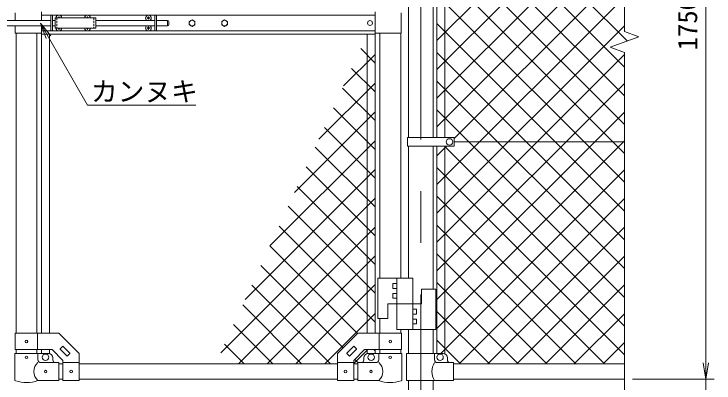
# Model space of a CAD drawing. Units: millimetres, scale not verified. Extents: x -4200 to 4200, y -2970 to 2970.
# Drawn here: x 1485 to 3204, y -648 to 259 of the extents above; entities that cross this region are included whole.
import ezdxf
from ezdxf.enums import TextEntityAlignment as Align

# ---------------------------------------------------------------- set-up
doc = ezdxf.new("R2010")
doc.units = ezdxf.units.MM
doc.header["$LTSCALE"] = 20
doc.linetypes.add('USER1', pattern=[50.8, 31.75, -6.35, 6.35, -6.35])
doc.linetypes.add('USER2', pattern=[0.375, 0.25, -0.125])
for name, color, linetype, lineweight in [('0-0_D-STR-TXT', 7, 'Continuous', 9), ('0-4_D-BMK', 2, 'USER1', 13), ('0-5_D-STR1', 1, 'Continuous', 18), ('0-8_D-STR3', 3, 'Continuous', 13), ('0-9_D-STR-DIM', 7, 'Continuous', 9), ('0-A_0', 7, 'Continuous', 9), ('0-B_D-STR2', 7, 'Continuous', 9)]:
    doc.layers.add(name, color=color, linetype=linetype, lineweight=lineweight)
doc.styles.add('ＭＳ ゴシック', font='')
doc.styles.get('ＭＳ ゴシック').set_extended_font_data('MS Gothic')

# ---------------------------------------------------------------- blocks, each defined once
blk = doc.blocks.new('_Open')
at = {"layer": '0-A_0'}
blk.add_line((-20, 3.33), (0, 0), dxfattribs=at)
blk.add_lwpolyline([(-20, -3.33), (0, 0), (-20, 0)], dxfattribs=at)
blk = doc.blocks.new('MLeader6')
at = {"layer": '0-0_D-STR-TXT'}
blk.add_line((1563.55, 198.04), (1549.33, 236.02), dxfattribs=at)
for points in [[(1575.1, 204.71), (1549.33, 236.02), (1569.33, 201.37)], [(1569.33, 201.37), (1665.36, 35.04), (1924.15, 35.04), (1931.35, 35.04)]]:
    blk.add_lwpolyline(points, dxfattribs=at)

msp = doc.modelspace()

# ---------------------------------------------------------------- linework, layer by layer
at = {"layer": '0-4_D-BMK'}
msp.add_line((2484.22, 1601.52), (2484.22, -1068.63), dxfattribs=at)
at = {"layer": '0-5_D-STR1'}
for p, q in [((2453.97, 517.87), (2453.97, -45.13)), ((2514.47, 517.87), (2514.47, -45.13)), ((1489.47, 211.37), (1489.47, -525.63)), ((1540.27, 211.37), (1540.27, -525.63)), ((2383.67, 211.37), (2383.67, -390.23)), ((2434.47, 211.37), (2434.47, -390.23)), ((2453.97, -66.13), (2453.97, -390.23)), ((2514.47, -66.13), (2514.47, -417.23)), ((2383.67, -489.23), (2383.67, -525.63)), ((2434.47, -516.23), (2434.47, -525.63)), ((2453.97, -516.23), (2453.97, -575.63)), ((2514.47, -516.23), (2514.47, -575.63)), ((1489.47, -565.63), (1489.47, -575.63)), ((1540.27, -565.63), (1540.27, -575.63)), ((2383.67, -565.63), (2383.67, -575.63)), ((2434.47, -565.63), (2434.47, -575.63)), ((1594.87, -600.63), (1604.87, -600.63)), ((1644.87, -600.63), (2279.07, -600.63)), ((2319.07, -600.63), (2329.07, -600.63)), ((2564.22, -600.63), (2984.22, -600.63)), ((1594.87, -638.63), (1604.87, -638.63)), ((1644.87, -638.63), (2279.07, -638.63)), ((2319.07, -638.63), (2329.07, -638.63)), ((2453.97, -641.63), (2453.97, -1038.63)), ((2514.47, -641.63), (2514.47, -1038.63)), ((2564.22, -638.63), (2984.22, -638.63))]:
    msp.add_line(p, q, dxfattribs=at)
at = {"layer": '0-8_D-STR3'}
for p, q in [((2523.72, 517.87), (2523.72, -45.13)), ((2542.72, 517.87), (2542.72, -45.13)), ((1487.37, 261.37), (1487.37, 242.87)), ((1551.97, 263.87), (1551.97, 242.87)), ((2371.97, 263.87), (2371.97, 208.87)), ((2436.07, 261.37), (2436.07, 211.37)), ((1393.57, 242.87), (1574.87, 242.87)), ((1551.97, 255.87), (2371.97, 255.87)), ((1574.87, 255.37), (1574.87, 217.37)), ((1574.87, 255.37), (1592.27, 255.37)), ((1579.37, 255.37), (1579.37, 217.37)), ((1579.37, 242.87), (1585.37, 242.87)), ((1585.37, 248.87), (1585.37, 223.87)), ((1585.37, 248.87), (1685.37, 248.87)), ((1593.01, 249.29), (1591.72, 249.26)), ((1591.72, 249.26), (1591.72, 248.87)), ((1594.47, 252.02), (1594.45, 250.72)), ((1594.47, 252.02), (1595.26, 252.02)), ((1595.26, 252.02), (1595.28, 250.72)), ((1597.46, 255.37), (1662.27, 255.37)), ((1663.01, 249.29), (1661.72, 249.26)), ((1661.72, 249.26), (1661.72, 248.87)), ((1664.47, 252.02), (1664.45, 250.72)), ((1664.47, 252.02), (1665.26, 252.02)), ((1665.26, 252.02), (1665.28, 250.72)), ((1666.72, 249.29), (1668.02, 249.26)), ((1667.46, 255.37), (1812.27, 255.37)), ((1668.02, 249.26), (1668.02, 248.87)), ((1685.37, 248.87), (1685.37, 223.87)), ((1685.37, 242.87), (1830.37, 242.87)), ((1813.01, 249.29), (1811.72, 249.26)), ((1811.72, 249.26), (1811.72, 248.87)), ((1814.47, 252.02), (1814.45, 250.72)), ((1814.47, 245.72), (1814.45, 247.01)), ((1815.26, 252.02), (1814.47, 252.02)), ((1815.26, 245.72), (1814.47, 245.72)), ((1815.26, 252.02), (1815.28, 250.72)), ((1815.26, 245.72), (1815.28, 247.01)), ((1816.72, 248.45), (1818.02, 248.47)), ((1817.46, 255.37), (1834.87, 255.37)), ((1818.02, 248.47), (1818.02, 248.87)), ((1830.37, 255.37), (1830.37, 217.37)), ((1834.87, 255.37), (1834.87, 217.37)), ((1834.87, 242.87), (1861.87, 242.87)), ((1861.87, 242.87), (1861.87, 229.87)), ((1393.57, 229.87), (1574.87, 229.87)), ((1487.37, 229.87), (1487.37, 211.37)), ((1551.97, 229.87), (1551.97, 208.87)), ((1579.37, 229.87), (1585.37, 229.87)), ((1585.37, 223.87), (1685.37, 223.87)), ((1591.72, 223.47), (1591.72, 223.87)), ((1598.02, 223.47), (1598.02, 223.87)), ((1661.72, 223.47), (1661.72, 223.87)), ((1668.02, 223.47), (1668.02, 223.87)), ((1685.37, 229.87), (1830.37, 229.87)), ((1813.01, 224.29), (1811.72, 224.26)), ((1811.72, 224.26), (1811.72, 223.87)), ((1814.47, 227.02), (1814.45, 225.72)), ((1815.26, 227.02), (1814.47, 227.02)), ((1815.26, 227.02), (1815.28, 225.72)), ((1816.72, 224.29), (1818.02, 224.26)), ((1818.02, 224.26), (1818.02, 223.87)), ((1818.02, 223.47), (1818.02, 223.87)), ((1834.87, 229.87), (1861.87, 229.87)), ((1864.87, 239.87), (1864.87, 232.87)), ((1551.97, 211.37), (1487.37, 211.37)), ((1551.97, 216.87), (2371.97, 216.87)), ((1551.97, 208.87), (2371.97, 208.87)), ((1552.37, 208.87), (1552.37, -525.63)), ((1571.37, 208.87), (1571.37, -525.63)), ((1574.87, 217.37), (1592.27, 217.37)), ((1593.01, 223.45), (1591.72, 223.47)), ((1594.47, 220.72), (1594.45, 222.01)), ((1594.47, 220.72), (1595.26, 220.72)), ((1595.26, 220.72), (1595.28, 222.01)), ((1596.72, 223.45), (1598.02, 223.47)), ((1597.46, 217.37), (1662.27, 217.37)), ((1663.01, 223.45), (1661.72, 223.47)), ((1664.47, 220.72), (1664.45, 222.01)), ((1664.47, 220.72), (1665.26, 220.72)), ((1665.26, 220.72), (1665.28, 222.01)), ((1666.72, 223.45), (1668.02, 223.47)), ((1667.46, 217.37), (1812.27, 217.37)), ((1814.47, 220.72), (1814.45, 222.01)), ((1815.26, 220.72), (1814.47, 220.72)), ((1815.26, 220.72), (1815.28, 222.01)), ((1816.72, 223.45), (1818.02, 223.47)), ((1817.46, 217.37), (1834.87, 217.37)), ((2352.57, 208.87), (2352.57, -525.63)), ((2371.57, 208.87), (2371.57, -525.63)), ((2371.97, 211.37), (2436.07, 211.37)), ((2451.42, -66.13), (2451.42, -45.13)), ((2566.21, -45.13), (2451.42, -45.13)), ((2566.21, -66.13), (2566.21, -45.13)), ((2566.21, -66.13), (2451.42, -66.13)), ((2523.72, -66.13), (2523.72, -575.63)), ((2542.72, -66.13), (2542.72, -576.27)), ((2566.21, -55.63), (2984.22, -55.63)), ((2463.97, -390.23), (2377.97, -390.23)), ((2377.97, -390.23), (2377.97, -489.23)), ((2424.97, -390.23), (2424.97, -516.23)), ((2463.97, -390.23), (2463.97, -516.23)), ((2415.47, -403.73), (2415.47, -415.73)), ((2424.97, -403.73), (2415.47, -403.73)), ((2424.97, -415.73), (2415.47, -415.73)), ((2415.47, -427.73), (2415.47, -439.73)), ((2424.97, -427.73), (2415.47, -427.73)), ((2520.97, -417.23), (2485.97, -417.23)), ((2485.97, -417.23), (2485.97, -453.23)), ((2520.97, -417.23), (2520.97, -516.23)), ((2424.97, -439.73), (2415.47, -439.73)), ((2485.97, -453.23), (2402.97, -453.23)), ((2402.97, -453.23), (2402.97, -489.23)), ((2463.97, -466.73), (2473.47, -466.73)), ((2463.97, -478.73), (2473.47, -478.73)), ((2473.47, -478.73), (2473.47, -466.73)), ((2402.97, -489.23), (2377.97, -489.23)), ((2463.97, -490.73), (2473.47, -490.73)), ((2473.47, -502.73), (2473.47, -490.73)), ((2463.97, -502.73), (2473.47, -502.73)), ((1487.17, -565.63), (1487.17, -525.63)), ((1542.57, -565.63), (1542.57, -525.63)), ((2381.37, -565.63), (2381.37, -525.63)), ((2520.97, -516.23), (2424.97, -516.23)), ((2436.77, -565.63), (2436.77, -525.63)), ((1487.17, -565.63), (1578.3, -565.63)), ((1552.37, -565.63), (1552.37, -575.63)), ((1571.37, -565.63), (1571.37, -575.75)), ((1578.3, -565.63), (1604.87, -592.2)), ((1598.2, -563.62), (1603.85, -557.97)), ((1598.2, -565.04), (1614.46, -581.3)), ((1605.27, -557.97), (1621.53, -574.23)), ((2318.66, -557.97), (2302.4, -574.23)), ((2325.73, -565.04), (2309.47, -581.3)), ((2345.63, -565.63), (2319.07, -592.2)), ((2325.73, -563.62), (2320.08, -557.97)), ((2436.77, -565.63), (2345.63, -565.63)), ((2352.57, -565.63), (2352.57, -575.75)), ((2371.57, -565.63), (2371.57, -575.63)), ((1486.32, -575.63), (1543.42, -575.63)), ((1486.32, -575.63), (1486.32, -639.33)), ((1543.42, -575.63), (1543.42, -590.63)), ((1543.42, -575.63), (1569.87, -575.63)), ((1615.88, -581.3), (1621.53, -575.64)), ((1644.87, -641.88), (1644.87, -575.63)), ((2279.07, -641.88), (2279.07, -575.63)), ((2308.05, -581.3), (2302.4, -575.64)), ((2380.52, -575.63), (2354.07, -575.63)), ((2437.62, -575.63), (2380.52, -575.63)), ((2380.52, -575.63), (2380.52, -590.63)), ((2437.62, -575.63), (2437.62, -639.33)), ((2448.52, -575.63), (2539.22, -575.63)), ((2448.52, -575.63), (2448.52, -641.63)), ((2517.62, -575.63), (2517.62, -590.63)), ((1594.87, -597.63), (1550.42, -597.63)), ((1579.87, -590.63), (1579.87, -585.63)), ((1594.87, -641.63), (1594.87, -597.63)), ((1604.87, -641.88), (1604.87, -592.2)), ((1604.87, -597.38), (1644.87, -597.38)), ((2319.07, -597.38), (2279.07, -597.38)), ((2319.07, -641.88), (2319.07, -592.2)), ((2329.07, -597.63), (2373.52, -597.63)), ((2329.07, -641.63), (2329.07, -597.63)), ((2344.07, -590.63), (2344.07, -585.63)), ((2524.62, -597.63), (2564.22, -597.63)), ((2549.22, -585.63), (2549.22, -590.63)), ((2564.22, -597.63), (2564.22, -641.63)), ((1594.87, -641.63), (1543.42, -641.63)), ((1604.87, -641.88), (1644.87, -641.88)), ((2319.07, -641.88), (2279.07, -641.88)), ((2329.07, -641.63), (2380.52, -641.63)), ((2448.52, -641.63), (2564.22, -641.63))]:
    msp.add_line(p, q, dxfattribs=at)
at = {"layer": '0-8_D-STR3', "linetype": 'USER2'}
for p, q in [((1589.87, 248.87), (1589.87, 223.87)), ((1680.87, 248.87), (1680.87, 223.87))]:
    msp.add_line(p, q, dxfattribs=at)
at = {"layer": '0-8_D-STR3'}
for points in [[(1596.72, 249.29), (1598.02, 249.26), (1598.02, 248.87)], [(1813.01, 248.45), (1811.72, 248.47), (1811.72, 248.87)], [(1816.72, 249.29), (1818.02, 249.26), (1818.02, 248.87)], [(1813.01, 223.45), (1811.72, 223.47), (1811.72, 223.87)], [(1487.17, -525.63), (1594.87, -525.63), (1644.87, -575.63)], [(2436.77, -525.63), (2329.07, -525.63), (2279.07, -575.63)]]:
    msp.add_lwpolyline(points, dxfattribs=at)
for points in [[(1921.97, 244.47), (1914.95, 240.42), (1914.95, 232.32), (1921.97, 228.27), (1928.98, 232.32), (1928.98, 240.42)], [(2001.97, 244.47), (1994.95, 240.42), (1994.95, 232.32), (2001.97, 228.27), (2008.98, 232.32), (2008.98, 240.42)]]:
    msp.add_lwpolyline(points, close=True, dxfattribs=at)
for centre, radius in [((1921.97, 236.37), 7.03), ((2001.97, 236.37), 7.03), ((2359.07, 236.37), 6), ((2554.21, -55.63), 8), ((1514.87, -545.63), 3.25), ((2409.07, -545.63), 3.25), ((1515.27, -584.63), 3), ((1561.87, -584.63), 8), ((2362.07, -584.63), 8), ((2408.67, -584.63), 3), ((2531.22, -584.63), 8), ((1562.27, -619.63), 3), ((1624.87, -619.63), 3.25), ((2299.07, -619.63), 3.25), ((2361.67, -619.63), 3)]:
    msp.add_circle(centre, radius, dxfattribs=at)
for centre, radius, start, end in [((1594.87, 248.87), 7, 0, 180), ((1592.96, 250.77), 1.49, 270, 0), ((1596.77, 250.77), 1.49, 180, 270), ((1664.87, 248.87), 7, 0, 180), ((1662.96, 250.77), 1.49, 270, 0), ((1666.77, 250.77), 1.49, 180, 270), ((1814.87, 248.87), 7, 301.00272, 238.99728), ((1812.96, 250.77), 1.49, 270, 0), ((1812.96, 246.96), 1.49, 0, 90), ((1816.77, 250.77), 1.49, 180, 270), ((1816.77, 246.96), 1.49, 90, 180), ((1861.87, 239.87), 3, 0, 90), ((1594.87, 223.87), 7, 180, 0), ((1664.87, 223.87), 7, 180, 0), ((1814.87, 223.87), 7, 121.00272, 58.99728), ((1812.96, 225.77), 1.49, 270, 0), ((1816.77, 225.77), 1.49, 180, 270), ((1861.87, 232.87), 3, 270, 0), ((1592.96, 221.96), 1.49, 0, 90), ((1596.77, 221.96), 1.49, 90, 180), ((1662.96, 221.96), 1.49, 0, 90), ((1666.77, 221.96), 1.49, 90, 180), ((1812.96, 221.96), 1.49, 0, 90), ((1816.77, 221.96), 1.49, 90, 180), ((1598.91, -564.33), 1, 135, 225), ((1604.56, -558.67), 1, 45, 135), ((2319.37, -558.67), 1, 45, 135), ((2325.03, -564.33), 1, 315, 45), ((1569.87, -585.63), 10, 0, 90), ((1615.17, -580.59), 1, 225, 315), ((1620.83, -574.94), 1, 315, 45), ((2303.1, -574.94), 1, 135, 225), ((2308.76, -580.59), 1, 225, 315), ((2354.07, -585.63), 10, 90, 180), ((2539.22, -585.63), 10, 0, 90), ((1561.61, -619.63), 28.55, 129.59418, 230.40582), ((1550.42, -590.63), 7, 180, 270), ((1586.87, -590.63), 7, 180, 270), ((2337.07, -590.63), 7, 270, 0), ((2373.52, -590.63), 7, 270, 0), ((2362.32, -619.63), 28.55, 309.59418, 50.40582), ((2551.83, -619.63), 40.68, 147.25964, 212.74036), ((2524.62, -590.63), 7, 180, 270), ((2556.22, -590.63), 7, 180, 270), ((1489.62, -639.33), 3.3, 180, 250.77949), ((1514.87, -566.9), 80, 250.77949, 290.9084), ((2409.07, -566.9), 80, 249.0916, 289.22051), ((2434.32, -639.33), 3.3, 289.22051, 0)]:
    msp.add_arc(centre, radius, start, end, dxfattribs=at)
at = {"layer": '0-9_D-STR-DIM'}
for p, q in [((2984.22, 1151.52), (2984.22, 215.59)), ((3184.22, 1071.37), (3184.22, -598.63)), ((3019.45, 202.77), (2984.22, 215.59)), ((2948.98, 177.12), (3019.45, 202.77)), ((2984.22, 164.29), (2948.98, 177.12)), ((2984.22, 164.29), (2984.22, -795.94)), ((3184.22, -598.63), (3184.22, -558.63)), ((3004.22, -638.63), (3204.22, -638.63)), ((3024.22, -638.63), (3204.22, -638.63)), ((3184.22, -638.63), (3184.22, -688.63))]:
    msp.add_line(p, q, dxfattribs=at)
at = {"layer": '0-B_D-STR2'}
for p, q in [((2990.81, 192.34), (2523.72, 659.44)), ((2523.72, 193.37), (2984.22, 653.87)), ((2984.22, 128.23), (2523.72, 588.73)), ((2523.72, 122.66), (2984.22, 583.16)), ((2984.22, 57.52), (2523.72, 518.02)), ((2523.72, 51.95), (2984.22, 512.45)), ((2984.22, -13.19), (2523.72, 447.31)), ((2523.72, -18.76), (2984.22, 441.74)), ((2984.22, -83.9), (2524.24, 376.07)), ((2566.21, -46.98), (2984.22, 371.03)), ((2984.22, -154.61), (2523.72, 305.89)), ((2523.72, -160.18), (2984.22, 300.32)), ((2984.22, -225.32), (2523.72, 235.18)), ((2523.72, -230.89), (2984.22, 229.61)), ((2336.27, 173.49), (2371.57, 138.19)), ((2371.57, 159.49), (2294.18, 82.1)), ((2984.22, -296.04), (2523.72, 164.46)), ((2523.72, -301.6), (2984.22, 158.9)), ((2313.97, 125.08), (2371.57, 67.48)), ((2371.57, 88.78), (2233.8, -48.99)), ((2984.22, -366.75), (2523.72, 93.75)), ((2523.72, -372.31), (2984.22, 88.19)), ((2291.67, 76.66), (2371.57, -3.23)), ((2371.57, 18.07), (2173.42, -180.08)), ((2269.38, 28.25), (2371.57, -73.94)), ((2984.22, -437.46), (2523.72, 23.04)), ((2523.72, -443.02), (2984.22, 17.48)), ((2247.08, -20.16), (2371.57, -144.65)), ((2371.57, -52.64), (2113.04, -311.17)), ((2224.78, -68.57), (2371.57, -215.36)), ((2523.72, -513.73), (2984.22, -53.23)), ((2523.72, -89.47), (2547.05, -66.13)), ((2984.22, -508.17), (2542.18, -66.13)), ((2202.48, -116.98), (2371.57, -286.07)), ((2984.22, -578.88), (2523.72, -118.38)), ((2370.79, -124.13), (2052.66, -442.26)), ((2531.52, -576.64), (2984.22, -123.95)), ((2180.18, -165.4), (2371.57, -356.78)), ((2935.26, -600.63), (2523.72, -189.09)), ((2371.57, -194.06), (1992.28, -573.35)), ((2578.24, -600.63), (2984.22, -194.66)), ((2157.88, -213.81), (2371.57, -427.49)), ((2371.57, -264.77), (2035.71, -600.63)), ((2135.59, -262.22), (2371.57, -498.2)), ((2864.55, -600.63), (2523.72, -259.8)), ((2648.95, -600.63), (2984.22, -265.37)), ((2113.29, -310.63), (2328.68, -526.02)), ((2371.57, -335.49), (2106.42, -600.63)), ((2793.84, -600.63), (2523.72, -330.51)), ((2719.66, -600.63), (2984.22, -336.08)), ((2090.99, -359.05), (2293.32, -561.38)), ((2068.69, -407.46), (2261.86, -600.63)), ((2371.57, -406.2), (2177.13, -600.63)), ((2723.13, -600.63), (2523.72, -401.22)), ((2790.37, -600.63), (2984.22, -406.79)), ((2046.39, -455.87), (2191.15, -600.63)), ((2371.57, -476.91), (2247.84, -600.63)), ((2652.42, -600.63), (2523.72, -471.93)), ((2861.08, -600.63), (2984.22, -477.5)), ((2024.09, -504.28), (2120.44, -600.63)), ((2581.71, -600.63), (2523.72, -542.64)), ((2931.79, -600.63), (2984.22, -548.21)), ((2001.79, -552.7), (2049.73, -600.63)), ((2353.55, -565.63), (2318.55, -600.63)), ((2368.29, -565.63), (2371.57, -568.91)), ((2321.6, -589.66), (2329.58, -597.63))]:
    msp.add_line(p, q, dxfattribs=at)

# ---------------------------------------------------------------- block references
at = {"layer": '0-0_D-STR-TXT'}
msp.add_blockref('MLeader6', (0, 0), dxfattribs=at)
at = {"layer": '0-9_D-STR-DIM', "xscale": 2, "yscale": 2, "rotation": 270}
msp.add_blockref('_Open', (3184.22, -638.63), dxfattribs=at)
msp.add_blockref('_Open', (3184.22, -638.63), dxfattribs=at)

# ---------------------------------------------------------------- texts
at = {"layer": '0-0_D-STR-TXT', "style": 'ＭＳ ゴシック'}
msp.add_text('カンヌキ', height=48.09, dxfattribs=at).set_placement((1673.67, 29.78), align=Align.BOTTOM_LEFT)
at = {"layer": '0-9_D-STR-DIM', "style": 'ＭＳ ゴシック'}
msp.add_text('1750', height=48.09, rotation=90, dxfattribs=at).set_placement((3177.47, 169.47), align=Align.BOTTOM_LEFT)

doc.saveas('drawing.dxf')
